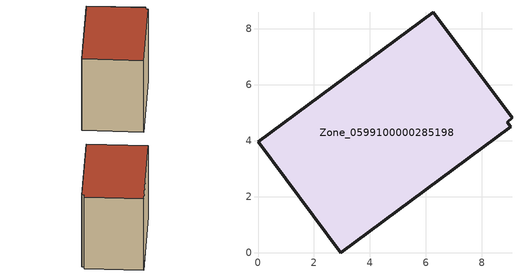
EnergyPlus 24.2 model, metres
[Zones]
Zone_0599100000285198
 floor ground (C_G): 9.07,4.82 8.9,4.67 9.02,4.5 2.95,0 0,3.97 6.26,8.6 z0
 wall outside (C_F): 9.07,4.82 6.26,8.6 0,3.97 2.95,0 9.02,4.5 8.9,4.67 9.07,4.82 z0:6.74
 roof outside (C_R): 8.9,4.67 9.07,4.82 6.26,8.6 0,3.97 2.95,0 9.02,4.5 z6.74
[BUILDING]
Pand.0599100000285198: North Axis=0; Terrain=City; Loads Convergence Tolerance Value=0.04; Temperature Convergence Tolerance Value=0.4; Solar Distribution=FullExterior; Maximum Number of Warmup Days=25; Minimum Number of Warmup Days=1
[Site:Location]
Rotterdam.The.Hague.AP_ZH_NLD Design_Conditions: Latitude=51.96; Longitude=4.45; Time Zone=1; Elevation=-4.5
[SITE:GROUNDTEMPERATURE:BUILDINGSURFACE]
18, 18, 18, 18, 18, 18, 18, 18, 18, 18, 18, 18
[MATERIAL] Thermal Absorptance=0.9; Solar Absorptance=0.7; Visible Absorptance=0.7
Name | Roughness | Thickness | Conductivity | Density | Specific Heat
G.TI.1946 | MediumSmooth | 0.15 | 1 | 540 | 1210
F.TI.1946 | Rough | 0.3 | 0.857143 | 1920 | 840
R.TI.1946 | MediumRough | 0.2 | 0.1 | 1500 | 1000
[CONSTRUCTION]
C_G: G.TI.1946
C_F: F.TI.1946
C_R: R.TI.1946
[ZONE]
Zone_0599100000285198: Type=1; Multiplier=1; Ceiling Height=Autocalculate; Volume=Autocalculate; Floor Area=autocalculate; Part of Total Floor Area=Yes
[ZONEINFILTRATION:DESIGNFLOWRATE]
Infil_Zone_0599100000285198: Zone or ZoneList or Space or SpaceList=Zone_0599100000285198; Schedule=AlwaysOn; Design Flow Rate Calculation Method=Flow/Area; Flow Rate per Floor Area=0.003; Constant Term Coefficient=1; Temperature Term Coefficient=0; Velocity Term Coefficient=0; Velocity Squared Term Coefficient=0
[HVACTEMPLATE:ZONE:IDEALLOADSAIRSYSTEM]
Zone_0599100000285198: Maximum Heating Supply Air Temperature=50; Minimum Cooling Supply Air Temperature=13; Maximum Heating Supply Air Humidity Ratio=0.0156; Minimum Cooling Supply Air Humidity Ratio=0.0077; Heating Limit=NoLimit; Cooling Limit=NoLimit; Dehumidification Control Type=ConstantSensibleHeatRatio; Cooling Sensible Heat Ratio=0.7; Dehumidification Setpoint=60; Humidification Control Type=None; Humidification Setpoint=30; Outdoor Air Method=None; Outdoor Air Flow Rate per Person=0.00944; Outdoor Air Flow Rate per Zone Floor Area=0; Outdoor Air Flow Rate per Zone=0; Demand Controlled Ventilation Type=None; Outdoor Air Economizer Type=NoEconomizer; Heat Recovery Type=None; Sensible Heat Recovery Effectiveness=0.7; Latent Heat Recovery Effectiveness=0.65
[ZONECONTROL:THERMOSTAT]
ThermostatControl_Zone_0599100000285198: Zone or ZoneList=Zone_0599100000285198; Control Type Schedule=DualSetpointControlType; Control 1=Thermostat_Zone_0599100000285198; Temperature Difference Between Cutout And Setpoint=0
[THERMOSTATSETPOINT:DUALSETPOINT]
Thermostat_Zone_0599100000285198: Heating Setpoint Temperature Schedule=HeatingSetpoint_Zone_0599100000285198; Cooling Setpoint Temperature Schedule=CoolingSetpoint_Zone_0599100000285198
[SCHEDULE:COMPACT]
HeatingSetpoint_Zone_0599100000285198: Through: 12/31, For: AllDays, Until: 24:00, 21
CoolingSetpoint_Zone_0599100000285198: Through: 12/31, For: AllDays, Until: 24:00, 24
DualSetpointControlType: Through: 12/31, For: AllDays, Until: 24:00, 4
AlwaysOn: Through: 12/31, For: AllDays, Until: 24:00, 1
